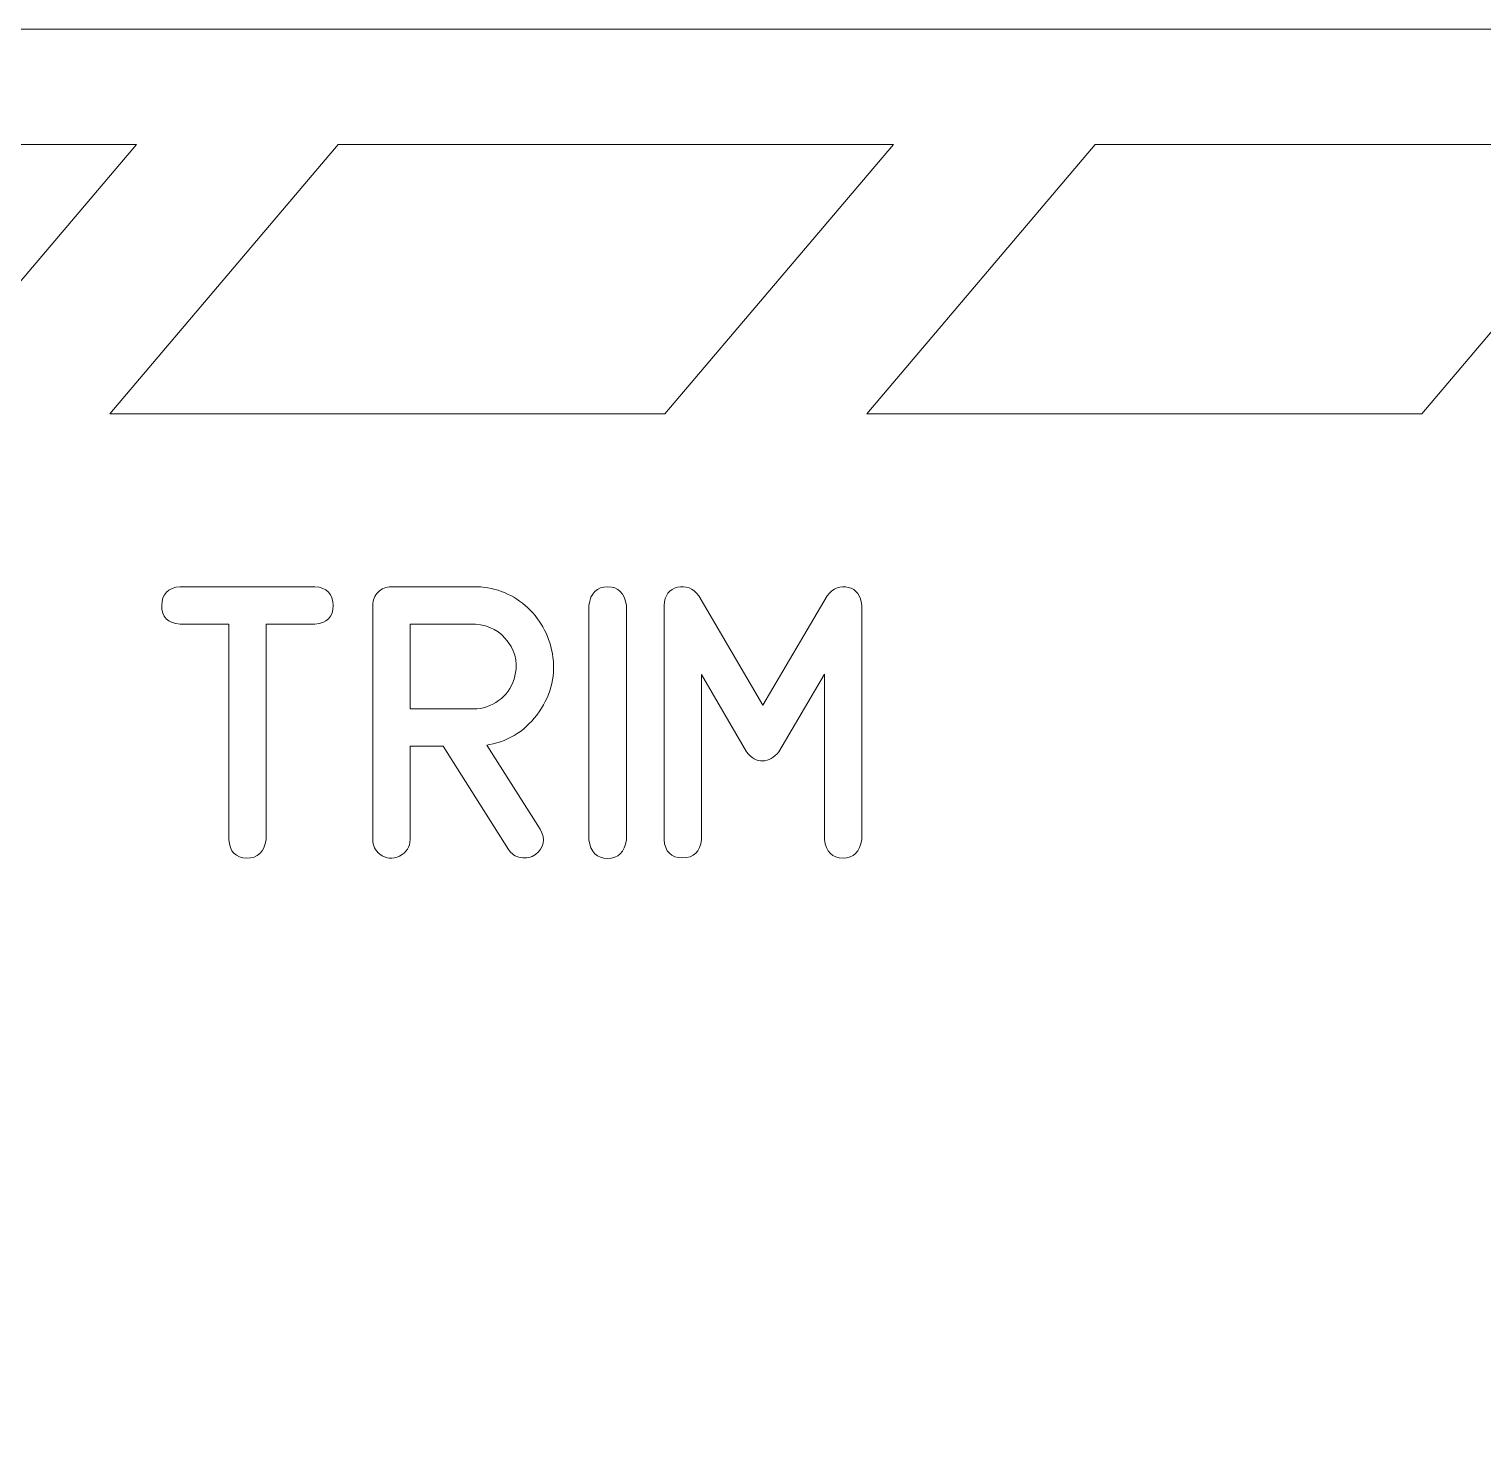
# Model space of a CAD drawing. Header units: millimetres. Extents: x -247 to 282, y -81 to 81.
# Drawn here: x -174.74 to -155.85, y 61.95 to 80.16 of the extents above; entities that cross this region are included whole.
import ezdxf

# ---------------------------------------------------------------- set-up
doc = ezdxf.new("R2010")
doc.units = ezdxf.units.MM
doc.header["$MEASUREMENT"] = 0
for name, color, linetype in [('Engrave', 7, 'Continuous'), ('Indicators', 7, 'Continuous'), ('Markings', 7, 'Continuous')]:
    doc.layers.add(name, color=color, linetype=linetype)

msp = doc.modelspace()

# ---------------------------------------------------------------- linework, layer by layer
at = {"layer": 'Engrave', "color": 240, "lineweight": 9}
for points, knots in [([(-163.9178, 69.6278), (-163.9431, 69.4672), (-164.0243, 69.3867), (-164.1612, 69.3873), (-164.1612, 69.3873), (-164.2988, 69.3879), (-164.3794, 69.4684), (-164.4035, 69.6278), (-164.4035, 69.6278), (-164.4035, 69.6278), (-164.4035, 71.7791), (-164.4035, 71.7791), (-164.4035, 71.7791), (-164.4035, 71.7791), (-164.9944, 70.7684), (-164.9944, 70.7684), (-164.9944, 70.7684), (-165.0573, 70.6925), (-165.1278, 70.6526), (-165.2054, 70.649), (-165.2054, 70.649), (-165.2831, 70.6461), (-165.3518, 70.6855), (-165.413, 70.7684), (-165.413, 70.7684), (-165.413, 70.7684), (-166.0004, 71.7744), (-166.0004, 71.7744), (-166.0004, 71.7744), (-166.0004, 71.7744), (-165.9986, 69.6278), (-165.9986, 69.6278), (-165.9986, 69.6278), (-166.0168, 69.4684), (-166.0997, 69.3885), (-166.2473, 69.3891), (-166.2473, 69.3891), (-166.3949, 69.3896), (-166.4742, 69.4696), (-166.486, 69.6278), (-166.486, 69.6278), (-166.486, 69.6278), (-166.486, 72.6698), (-166.486, 72.6698), (-166.486, 72.6698), (-166.4766, 72.8021), (-166.419, 72.8809), (-166.312, 72.9068), (-166.312, 72.9068), (-166.205, 72.9326), (-166.1121, 72.8962), (-166.0327, 72.7974), (-166.0327, 72.7974), (-166.0327, 72.7974), (-165.2043, 71.3728), (-165.2043, 71.3728), (-165.2043, 71.3728), (-165.2043, 71.3728), (-164.367, 72.7974), (-164.367, 72.7974), (-164.367, 72.7974), (-164.2882, 72.8962), (-164.1959, 72.932), (-164.0907, 72.9056), (-164.0907, 72.9056), (-163.986, 72.8791), (-163.9278, 72.8009), (-163.9178, 72.6698), (-163.9178, 72.6698), (-163.9178, 72.6698), (-163.9178, 69.6278), (-163.9178, 69.6278)], [0, 0, 0, 0, 0.0526316, 0.0526316, 0.0526316, 0.0526316, 0.1052632, 0.1052632, 0.1052632, 0.1052632, 0.1578947, 0.1578947, 0.1578947, 0.1578947, 0.2105263, 0.2105263, 0.2105263, 0.2105263, 0.2631579, 0.2631579, 0.2631579, 0.2631579, 0.3157895, 0.3157895, 0.3157895, 0.3157895, 0.3684211, 0.3684211, 0.3684211, 0.3684211, 0.4210526, 0.4210526, 0.4210526, 0.4210526, 0.4736842, 0.4736842, 0.4736842, 0.4736842, 0.5263158, 0.5263158, 0.5263158, 0.5263158, 0.5789474, 0.5789474, 0.5789474, 0.5789474, 0.6315789, 0.6315789, 0.6315789, 0.6315789, 0.6842105, 0.6842105, 0.6842105, 0.6842105, 0.7368421, 0.7368421, 0.7368421, 0.7368421, 0.7894737, 0.7894737, 0.7894737, 0.7894737, 0.8421053, 0.8421053, 0.8421053, 0.8421053, 0.8947368, 0.8947368, 0.8947368, 0.8947368, 1, 1, 1, 1]), ([(-172.1409, 69.6278), (-172.1409, 69.6278), (-172.1409, 72.4288), (-172.1409, 72.4288), (-172.1409, 72.4288), (-172.1409, 72.4288), (-172.7729, 72.4288), (-172.7729, 72.4288), (-172.7729, 72.4288), (-172.9335, 72.4411), (-173.014, 72.5222), (-173.0134, 72.6704), (-173.0134, 72.6704), (-173.0128, 72.8192), (-172.9323, 72.9009), (-172.7729, 72.9144), (-172.7729, 72.9144), (-172.7729, 72.9144), (-171.0244, 72.9144), (-171.0244, 72.9144), (-171.0244, 72.9144), (-170.8662, 72.9021), (-170.7863, 72.8203), (-170.7857, 72.6704), (-170.7857, 72.6704), (-170.7851, 72.5211), (-170.865, 72.4399), (-171.0244, 72.4288), (-171.0244, 72.4288), (-171.0244, 72.4288), (-171.6547, 72.4288), (-171.6547, 72.4288), (-171.6547, 72.4288), (-171.6547, 72.4288), (-171.6547, 69.6278), (-171.6547, 69.6278), (-171.6547, 69.6278), (-171.6811, 69.4649), (-171.7658, 69.3843), (-171.9092, 69.3867), (-171.9092, 69.3867), (-172.0521, 69.3891), (-172.1291, 69.4696), (-172.1409, 69.6278)], [0, 0, 0, 0, 0.0833333, 0.0833333, 0.0833333, 0.0833333, 0.1666667, 0.1666667, 0.1666667, 0.1666667, 0.25, 0.25, 0.25, 0.25, 0.3333333, 0.3333333, 0.3333333, 0.3333333, 0.4166667, 0.4166667, 0.4166667, 0.4166667, 0.5, 0.5, 0.5, 0.5, 0.5833333, 0.5833333, 0.5833333, 0.5833333, 0.6666667, 0.6666667, 0.6666667, 0.6666667, 0.75, 0.75, 0.75, 0.75, 0.8333333, 0.8333333, 0.8333333, 0.8333333, 1, 1, 1, 1]), ([(-168.0964, 69.7606), (-168.0229, 69.6307), (-168.0435, 69.5219), (-168.1581, 69.4331), (-168.1581, 69.4331), (-168.2134, 69.3943), (-168.2769, 69.3808), (-168.3486, 69.3938), (-168.3486, 69.3938), (-168.4203, 69.4061), (-168.4727, 69.442), (-168.5062, 69.5002), (-168.5062, 69.5002), (-168.5062, 69.5002), (-169.3552, 70.8425), (-169.3552, 70.8425), (-169.3552, 70.8425), (-169.3552, 70.8425), (-169.7862, 70.8425), (-169.7862, 70.8425), (-169.7862, 70.8425), (-169.7862, 70.8425), (-169.7862, 69.6295), (-169.7862, 69.6295), (-169.7862, 69.6295), (-169.7862, 69.5296), (-169.8314, 69.4578), (-169.922, 69.4132), (-169.922, 69.4132), (-170.0131, 69.3691), (-170.0978, 69.3773), (-170.1771, 69.4384), (-170.1771, 69.4384), (-170.2401, 69.4855), (-170.2718, 69.549), (-170.2718, 69.6295), (-170.2718, 69.6295), (-170.2718, 69.6295), (-170.2718, 72.6733), (-170.2718, 72.6733), (-170.2718, 72.6733), (-170.2718, 72.7398), (-170.2483, 72.7968), (-170.2018, 72.8438), (-170.2018, 72.8438), (-170.1554, 72.8909), (-170.0984, 72.9144), (-170.0307, 72.9144), (-170.0307, 72.9144), (-170.0307, 72.9144), (-168.9613, 72.9144), (-168.9613, 72.9144), (-168.9613, 72.9144), (-168.7037, 72.9144), (-168.4803, 72.8327), (-168.291, 72.6692), (-168.291, 72.6692), (-168.1017, 72.5052), (-167.9835, 72.2976), (-167.9376, 72.046), (-167.9376, 72.046), (-167.8894, 71.7761), (-167.9465, 71.5239), (-168.1093, 71.2893), (-168.1093, 71.2893), (-168.2716, 71.0541), (-168.4874, 70.9118), (-168.7561, 70.8613), (-168.7561, 70.8613), (-168.7561, 70.8613), (-168.789, 70.856), (-168.789, 70.856), (-168.789, 70.856), (-168.789, 70.856), (-168.0964, 69.7606), (-168.0964, 69.7606)], [0, 0, 0, 0, 0.05, 0.05, 0.05, 0.05, 0.1, 0.1, 0.1, 0.1, 0.15, 0.15, 0.15, 0.15, 0.2, 0.2, 0.2, 0.2, 0.25, 0.25, 0.25, 0.25, 0.3, 0.3, 0.3, 0.3, 0.35, 0.35, 0.35, 0.35, 0.4, 0.4, 0.4, 0.4, 0.45, 0.45, 0.45, 0.45, 0.5, 0.5, 0.5, 0.5, 0.55, 0.55, 0.55, 0.55, 0.6, 0.6, 0.6, 0.6, 0.65, 0.65, 0.65, 0.65, 0.7, 0.7, 0.7, 0.7, 0.75, 0.75, 0.75, 0.75, 0.8, 0.8, 0.8, 0.8, 0.85, 0.85, 0.85, 0.85, 0.9, 0.9, 0.9, 0.9, 1, 1, 1, 1]), ([(-166.9751, 69.6242), (-167.0004, 69.4625), (-167.0821, 69.382), (-167.2203, 69.3826), (-167.2203, 69.3826), (-167.3591, 69.3832), (-167.4402, 69.4637), (-167.4643, 69.6242), (-167.4643, 69.6242), (-167.4643, 69.6242), (-167.4643, 72.6698), (-167.4643, 72.6698), (-167.4643, 72.6698), (-167.4402, 72.8315), (-167.3591, 72.9132), (-167.2203, 72.9138), (-167.2203, 72.9138), (-167.0821, 72.9144), (-167.0004, 72.8327), (-166.9751, 72.6698), (-166.9751, 72.6698), (-166.9751, 72.6698), (-166.9751, 69.6242), (-166.9751, 69.6242)], [0, 0, 0, 0, 0.1428571, 0.1428571, 0.1428571, 0.1428571, 0.2857143, 0.2857143, 0.2857143, 0.2857143, 0.4285714, 0.4285714, 0.4285714, 0.4285714, 0.5714286, 0.5714286, 0.5714286, 0.5714286, 0.7142857, 0.7142857, 0.7142857, 0.7142857, 1, 1, 1, 1]), ([(-168.9613, 71.3263), (-168.8437, 71.3263), (-168.7355, 71.3616), (-168.6361, 71.4334), (-168.6361, 71.4334), (-168.5368, 71.5045), (-168.4703, 71.5974), (-168.4356, 71.712), (-168.4356, 71.712), (-168.3815, 71.889), (-168.4062, 72.0489), (-168.5097, 72.1918), (-168.5097, 72.1918), (-168.6132, 72.3347), (-168.7555, 72.4135), (-168.9366, 72.4288), (-168.9366, 72.4288), (-168.9366, 72.4288), (-169.7862, 72.4288), (-169.7862, 72.4288), (-169.7862, 72.4288), (-169.7862, 72.4288), (-169.7862, 71.3263), (-169.7862, 71.3263), (-169.7862, 71.3263), (-169.7862, 71.3263), (-168.9613, 71.3263), (-168.9613, 71.3263)], [0, 0, 0, 0, 0.125, 0.125, 0.125, 0.125, 0.25, 0.25, 0.25, 0.25, 0.375, 0.375, 0.375, 0.375, 0.5, 0.5, 0.5, 0.5, 0.625, 0.625, 0.625, 0.625, 0.75, 0.75, 0.75, 0.75, 1, 1, 1, 1])]:
    msp.add_open_spline(points, degree=3, knots=knots, dxfattribs=at)
at = {"layer": 'Indicators', "color": 250, "lineweight": 9}
msp.add_open_spline([(-245.5546, -60.675), (-245.9526, -60.6748), (-246.3343, -60.5164), (-246.6156, -60.2347), (-246.6156, -60.2347), (-246.8969, -59.9531), (-247.0548, -59.5731), (-247.0546, -59.175), (-247.0546, -59.175), (-247.0546, -59.175), (-247.0546, 59.175), (-247.0546, 59.175), (-247.0546, 59.175), (-247.0543, 59.5731), (-246.8959, 59.9547), (-246.6143, 60.236), (-246.6143, 60.236), (-246.3326, 60.5173), (-245.9526, 60.6752), (-245.5546, 60.675), (-245.5546, 60.675), (-245.5546, 60.675), (-243.0921, 60.675), (-243.0921, 60.675), (-243.0921, 60.675), (-240.9485, 60.675), (-238.9677, 61.8186), (-237.8959, 63.675), (-237.8959, 63.675), (-236.8241, 65.5314), (-236.8241, 67.8186), (-237.8959, 69.675), (-237.8959, 69.675), (-238.9677, 71.5314), (-240.9485, 72.675), (-243.0921, 72.675), (-243.0921, 72.675), (-243.0921, 72.675), (-245.5546, 72.675), (-245.5546, 72.675), (-245.5546, 72.675), (-245.9526, 72.6752), (-246.3343, 72.8336), (-246.6156, 73.1153), (-246.6156, 73.1153), (-246.8969, 73.3969), (-247.0548, 73.7769), (-247.0546, 74.175), (-247.0546, 74.175), (-247.0546, 74.175), (-247.0546, 78.6625), (-247.0546, 78.6625), (-247.0546, 78.6625), (-247.0543, 79.0606), (-246.8959, 79.4422), (-246.6143, 79.7235), (-246.6143, 79.7235), (-246.3326, 80.0048), (-245.9526, 80.1627), (-245.5546, 80.1625), (-245.5546, 80.1625), (-245.5546, 80.1625), (-104.1046, 80.1625), (-104.1046, 80.1625), (-104.1046, 80.1625), (-103.7065, 80.1622), (-103.3248, 80.0038), (-103.0435, 79.7222), (-103.0435, 79.7222), (-102.7622, 79.4405), (-102.6043, 79.0606), (-102.6046, 78.6625), (-102.6046, 78.6625), (-102.6046, 78.6625), (-102.6046, 74.175), (-102.6046, 74.175), (-102.6046, 74.175), (-102.6048, 73.7769), (-102.7632, 73.3952), (-103.0449, 73.1139), (-103.0449, 73.1139), (-103.3265, 72.8326), (-103.7065, 72.6747), (-104.1046, 72.675), (-104.1046, 72.675), (-104.1046, 72.675), (-106.5671, 72.675), (-106.5671, 72.675), (-106.5671, 72.675), (-108.7107, 72.675), (-110.6914, 71.5314), (-111.7632, 69.675), (-111.7632, 69.675), (-112.835, 67.8186), (-112.835, 65.5314), (-111.7632, 63.675), (-111.7632, 63.675), (-110.6914, 61.8186), (-108.7107, 60.675), (-106.5671, 60.675), (-106.5671, 60.675), (-106.5671, 60.675), (-104.1046, 60.675), (-104.1046, 60.675), (-104.1046, 60.675), (-103.7065, 60.6747), (-103.3248, 60.5163), (-103.0435, 60.2347), (-103.0435, 60.2347), (-102.7622, 59.953), (-102.6043, 59.5731), (-102.6046, 59.175), (-102.6046, 59.175), (-102.6046, 59.175), (-102.6046, -59.175), (-102.6046, -59.175), (-102.6046, -59.175), (-102.6048, -59.5731), (-102.7632, -59.9548), (-103.0449, -60.2361), (-103.0449, -60.2361), (-103.3265, -60.5174), (-103.7065, -60.6753), (-104.1046, -60.675), (-104.1046, -60.675), (-104.1046, -60.675), (-106.5671, -60.675), (-106.5671, -60.675), (-106.5671, -60.675), (-108.7107, -60.675), (-110.6914, -61.8186), (-111.7632, -63.675), (-111.7632, -63.675), (-112.835, -65.5314), (-112.835, -67.8186), (-111.7632, -69.675), (-111.7632, -69.675), (-110.6914, -71.5314), (-108.7107, -72.675), (-106.5671, -72.675), (-106.5671, -72.675), (-106.5671, -72.675), (-104.1046, -72.675), (-104.1046, -72.675), (-104.1046, -72.675), (-103.7065, -72.6753), (-103.3248, -72.8337), (-103.0435, -73.1153), (-103.0435, -73.1153), (-102.7622, -73.397), (-102.6043, -73.7769), (-102.6046, -74.175), (-102.6046, -74.175), (-102.6046, -74.175), (-102.6046, -78.6625), (-102.6046, -78.6625), (-102.6046, -78.6625), (-102.6048, -79.0606), (-102.7632, -79.4423), (-103.0449, -79.7236), (-103.0449, -79.7236), (-103.3265, -80.0049), (-103.7065, -80.1628), (-104.1046, -80.1625), (-104.1046, -80.1625), (-104.1046, -80.1625), (-245.5546, -80.1625), (-245.5546, -80.1625), (-245.5546, -80.1625), (-245.9526, -80.1623), (-246.3343, -80.0039), (-246.6156, -79.7222), (-246.6156, -79.7222), (-246.8969, -79.4406), (-247.0548, -79.0606), (-247.0546, -78.6625), (-247.0546, -78.6625), (-247.0546, -78.6625), (-247.0546, -74.175), (-247.0546, -74.175), (-247.0546, -74.175), (-247.0543, -73.7769), (-246.8959, -73.3953), (-246.6143, -73.114), (-246.6143, -73.114), (-246.3326, -72.8327), (-245.9526, -72.6748), (-245.5546, -72.675), (-245.5546, -72.675), (-245.5546, -72.675), (-243.0921, -72.675), (-243.0921, -72.675), (-243.0921, -72.675), (-240.9485, -72.675), (-238.9677, -71.5314), (-237.8959, -69.675), (-237.8959, -69.675), (-236.8241, -67.8186), (-236.8241, -65.5314), (-237.8959, -63.675), (-237.8959, -63.675), (-238.9677, -61.8186), (-240.9485, -60.675), (-243.0921, -60.675), (-243.0921, -60.675), (-243.0921, -60.675), (-245.5546, -60.675), (-245.5546, -60.675)], degree=3, knots=[0, 0, 0, 0, 0.0188679, 0.0188679, 0.0188679, 0.0188679, 0.0377358, 0.0377358, 0.0377358, 0.0377358, 0.0566038, 0.0566038, 0.0566038, 0.0566038, 0.0754717, 0.0754717, 0.0754717, 0.0754717, 0.0943396, 0.0943396, 0.0943396, 0.0943396, 0.1132075, 0.1132075, 0.1132075, 0.1132075, 0.1320755, 0.1320755, 0.1320755, 0.1320755, 0.1509434, 0.1509434, 0.1509434, 0.1509434, 0.1698113, 0.1698113, 0.1698113, 0.1698113, 0.1886792, 0.1886792, 0.1886792, 0.1886792, 0.2075472, 0.2075472, 0.2075472, 0.2075472, 0.2264151, 0.2264151, 0.2264151, 0.2264151, 0.245283, 0.245283, 0.245283, 0.245283, 0.2641509, 0.2641509, 0.2641509, 0.2641509, 0.2830189, 0.2830189, 0.2830189, 0.2830189, 0.3018868, 0.3018868, 0.3018868, 0.3018868, 0.3207547, 0.3207547, 0.3207547, 0.3207547, 0.3396226, 0.3396226, 0.3396226, 0.3396226, 0.3584906, 0.3584906, 0.3584906, 0.3584906, 0.3773585, 0.3773585, 0.3773585, 0.3773585, 0.3962264, 0.3962264, 0.3962264, 0.3962264, 0.4150943, 0.4150943, 0.4150943, 0.4150943, 0.4339623, 0.4339623, 0.4339623, 0.4339623, 0.4528302, 0.4528302, 0.4528302, 0.4528302, 0.4716981, 0.4716981, 0.4716981, 0.4716981, 0.490566, 0.490566, 0.490566, 0.490566, 0.509434, 0.509434, 0.509434, 0.509434, 0.5283019, 0.5283019, 0.5283019, 0.5283019, 0.5471698, 0.5471698, 0.5471698, 0.5471698, 0.5660377, 0.5660377, 0.5660377, 0.5660377, 0.5849057, 0.5849057, 0.5849057, 0.5849057, 0.6037736, 0.6037736, 0.6037736, 0.6037736, 0.6226415, 0.6226415, 0.6226415, 0.6226415, 0.6415094, 0.6415094, 0.6415094, 0.6415094, 0.6603774, 0.6603774, 0.6603774, 0.6603774, 0.6792453, 0.6792453, 0.6792453, 0.6792453, 0.6981132, 0.6981132, 0.6981132, 0.6981132, 0.7169811, 0.7169811, 0.7169811, 0.7169811, 0.7358491, 0.7358491, 0.7358491, 0.7358491, 0.754717, 0.754717, 0.754717, 0.754717, 0.7735849, 0.7735849, 0.7735849, 0.7735849, 0.7924528, 0.7924528, 0.7924528, 0.7924528, 0.8113208, 0.8113208, 0.8113208, 0.8113208, 0.8301887, 0.8301887, 0.8301887, 0.8301887, 0.8490566, 0.8490566, 0.8490566, 0.8490566, 0.8679245, 0.8679245, 0.8679245, 0.8679245, 0.8867925, 0.8867925, 0.8867925, 0.8867925, 0.9056604, 0.9056604, 0.9056604, 0.9056604, 0.9245283, 0.9245283, 0.9245283, 0.9245283, 0.9433962, 0.9433962, 0.9433962, 0.9433962, 0.9622642, 0.9622642, 0.9622642, 0.9622642, 1, 1, 1, 1], dxfattribs=at)
at = {"layer": 'Markings', "color": 30, "lineweight": 9}
for points in [[(-180.5541, 78.6625), (-180.5541, 78.6625), (-173.3419, 78.6625), (-173.3419, 78.6625), (-173.3419, 78.6625), (-173.3419, 78.6625), (-176.3108, 75.1625), (-176.3108, 75.1625), (-176.3108, 75.1625), (-176.3108, 75.1625), (-183.523, 75.1625), (-183.523, 75.1625), (-183.523, 75.1625), (-183.523, 75.1625), (-180.5541, 78.6625), (-180.5541, 78.6625)], [(-163.5072, 78.6625), (-163.5072, 78.6625), (-166.476, 75.1625), (-166.476, 75.1625), (-166.476, 75.1625), (-166.476, 75.1625), (-173.6882, 75.1625), (-173.6882, 75.1625), (-173.6882, 75.1625), (-173.6882, 75.1625), (-170.7193, 78.6625), (-170.7193, 78.6625), (-170.7193, 78.6625), (-170.7193, 78.6625), (-163.5072, 78.6625), (-163.5072, 78.6625)], [(-160.8846, 78.6625), (-160.8846, 78.6625), (-153.6724, 78.6625), (-153.6724, 78.6625), (-153.6724, 78.6625), (-153.6724, 78.6625), (-156.6412, 75.1625), (-156.6412, 75.1625), (-156.6412, 75.1625), (-156.6412, 75.1625), (-163.8534, 75.1625), (-163.8534, 75.1625), (-163.8534, 75.1625), (-163.8534, 75.1625), (-160.8846, 78.6625), (-160.8846, 78.6625)]]:
    msp.add_open_spline(points, degree=3, knots=[0, 0, 0, 0, 0.2, 0.2, 0.2, 0.2, 0.4, 0.4, 0.4, 0.4, 0.6, 0.6, 0.6, 0.6, 1, 1, 1, 1], dxfattribs=at)

doc.saveas('drawing.dxf')
